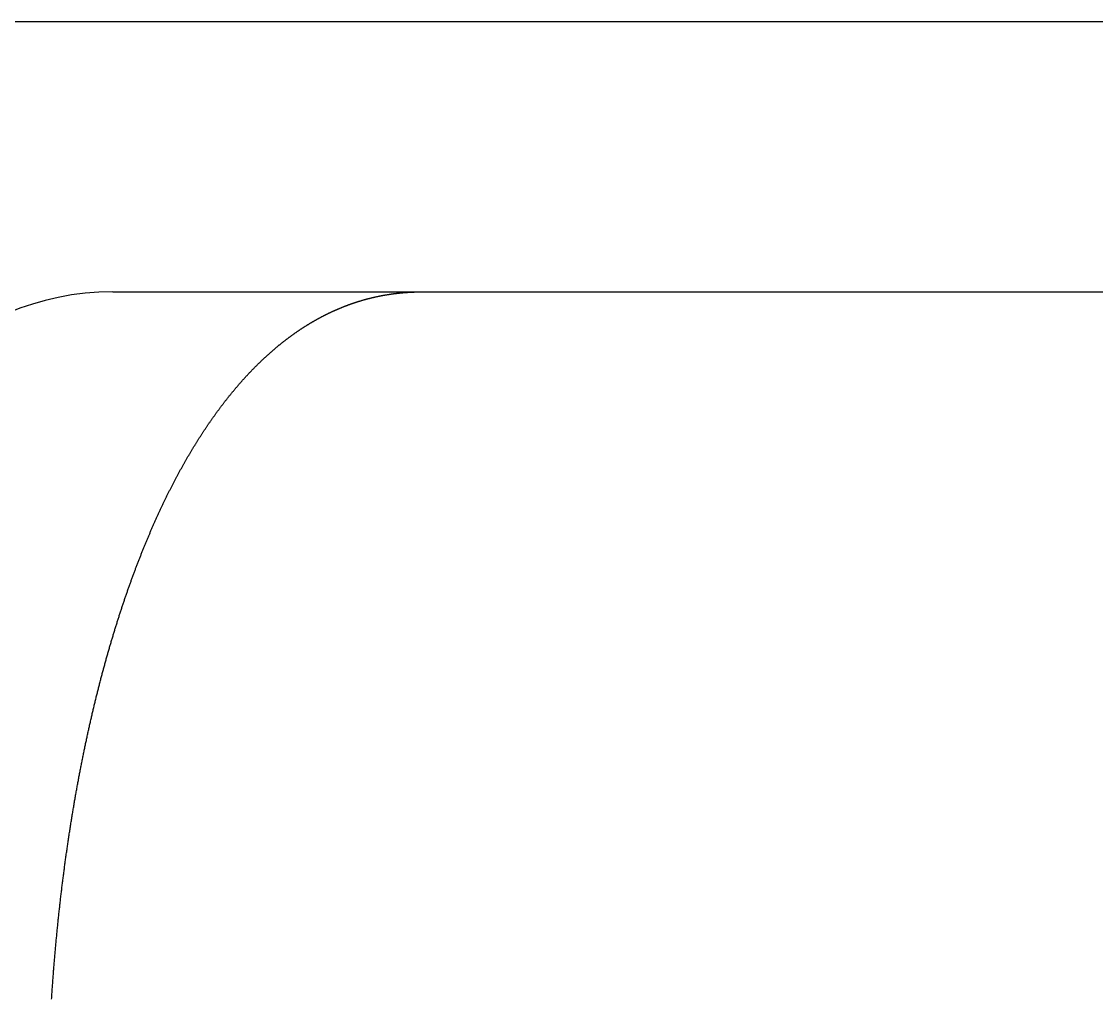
# Model space of a CAD drawing. Extents: x -14 to 315, y -179 to 16.
# Drawn here: x 263.55 to 289.4, y -89.99 to -66.5 of the extents above; entities that cross this region are included whole.
import ezdxf

# ---------------------------------------------------------------- set-up
doc = ezdxf.new("R2010")
doc.units = 0
doc.layers.add('BLACK', color=7, linetype='CONTINUOUS')

msp = doc.modelspace()

# ---------------------------------------------------------------- linework, layer by layer
at = {"layer": 'BLACK', "linetype": 'CONTINUOUS'}
for p, q in [((253.75, -66.5), (303, -66.5)), ((265.75, -73), (308.75, -73)), ((271.93934, -73.150251), (271.94907, -73.147834)), ((271.94907, -73.147834), (271.958803, -73.145438)), ((271.958803, -73.145438), (271.968541, -73.14306)), ((271.968541, -73.14306), (271.978281, -73.140702)), ((271.978281, -73.140702), (271.988028, -73.138364)), ((271.988028, -73.138364), (271.997776, -73.136046)), ((271.997776, -73.136046), (272.00753, -73.133747)), ((272.00753, -73.133747), (272.017286, -73.131468)), ((272.017286, -73.131468), (272.027048, -73.129208)), ((272.027048, -73.129208), (272.036812, -73.126968)), ((272.036812, -73.126968), (272.046582, -73.124748)), ((272.046582, -73.124748), (272.056354, -73.122547)), ((272.056354, -73.122547), (272.066133, -73.120366)), ((272.066133, -73.120366), (272.075913, -73.118204)), ((272.075913, -73.118204), (272.085699, -73.116062)), ((272.085699, -73.116062), (272.095488, -73.11394)), ((272.095488, -73.11394), (272.105283, -73.111837)), ((272.105283, -73.111837), (272.115079, -73.109754)), ((272.115079, -73.109754), (272.124882, -73.10769)), ((272.124882, -73.10769), (272.134687, -73.105646)), ((272.134687, -73.105646), (272.144499, -73.103621)), ((272.144499, -73.103621), (272.154312, -73.101616)), ((272.154312, -73.101616), (272.164132, -73.099631)), ((272.164132, -73.099631), (272.173954, -73.097665)), ((272.173954, -73.097665), (272.183782, -73.095718)), ((272.183782, -73.095718), (272.193612, -73.093792)), ((272.193612, -73.093792), (272.203449, -73.091884)), ((272.203449, -73.091884), (272.213288, -73.089997)), ((272.213288, -73.089997), (272.223133, -73.088129)), ((272.223133, -73.088129), (272.23298, -73.08628)), ((272.23298, -73.08628), (272.242834, -73.084451)), ((272.242834, -73.084451), (272.252691, -73.082642)), ((272.252691, -73.082642), (272.262553, -73.080852)), ((272.262553, -73.080852), (272.272418, -73.079081)), ((272.272418, -73.079081), (272.282289, -73.07733)), ((272.282289, -73.07733), (272.292163, -73.075599)), ((272.292163, -73.075599), (272.302043, -73.073887)), ((272.302043, -73.073887), (272.311926, -73.072195)), ((272.311926, -73.072195), (272.321815, -73.070522)), ((272.321815, -73.070522), (272.331707, -73.068869)), ((272.331707, -73.068869), (272.341605, -73.067235)), ((272.341605, -73.067235), (272.351506, -73.065621)), ((272.351506, -73.065621), (272.361412, -73.064027)), ((272.361412, -73.064027), (272.371322, -73.062452)), ((272.371322, -73.062452), (272.381238, -73.060896)), ((272.381238, -73.060896), (272.391157, -73.05936)), ((272.391157, -73.05936), (272.401082, -73.057844)), ((272.401082, -73.057844), (272.411011, -73.056347)), ((272.411011, -73.056347), (272.420945, -73.054869)), ((272.420945, -73.054869), (272.430882, -73.053411)), ((272.430882, -73.053411), (272.440826, -73.051973)), ((272.440826, -73.051973), (272.450773, -73.050554)), ((272.450773, -73.050554), (272.460726, -73.049155)), ((272.460726, -73.049155), (272.470682, -73.047775)), ((272.470682, -73.047775), (272.480644, -73.046415)), ((272.480644, -73.046415), (272.49061, -73.045075)), ((272.49061, -73.045075), (272.500582, -73.043754)), ((272.500582, -73.043754), (272.510557, -73.042452)), ((272.510557, -73.042452), (272.520538, -73.04117)), ((272.520538, -73.04117), (272.530523, -73.039908)), ((272.530523, -73.039908), (272.540514, -73.038665)), ((272.540514, -73.038665), (272.550509, -73.037442)), ((272.550509, -73.037442), (272.560509, -73.036238)), ((272.560509, -73.036238), (272.570514, -73.035054)), ((272.570514, -73.035054), (272.580524, -73.033889)), ((272.580524, -73.033889), (272.590538, -73.032744)), ((272.590538, -73.032744), (272.600558, -73.031619)), ((272.600558, -73.031619), (272.610582, -73.030513)), ((272.610582, -73.030513), (272.620612, -73.029427)), ((272.620612, -73.029427), (272.630646, -73.02836)), ((272.630646, -73.02836), (272.640686, -73.027313)), ((272.640686, -73.027313), (272.65073, -73.026285)), ((272.65073, -73.026285), (272.66078, -73.025277)), ((272.66078, -73.025277), (272.670834, -73.024289)), ((272.670834, -73.024289), (272.680894, -73.023321)), ((272.680894, -73.023321), (272.690958, -73.022371)), ((272.690958, -73.022371), (272.701028, -73.021442)), ((272.701028, -73.021442), (272.711102, -73.020532)), ((272.711102, -73.020532), (272.721183, -73.019642)), ((272.721183, -73.019642), (272.731267, -73.018771)), ((272.731267, -73.018771), (272.741358, -73.01792)), ((272.741358, -73.01792), (272.751453, -73.017089)), ((272.751453, -73.017089), (272.761554, -73.016277)), ((272.761554, -73.016277), (272.771659, -73.015485)), ((272.771659, -73.015485), (272.78177, -73.014713)), ((272.78177, -73.014713), (272.791886, -73.01396)), ((272.791886, -73.01396), (272.802008, -73.013227)), ((272.802008, -73.013227), (272.812134, -73.012514)), ((272.812134, -73.012514), (272.822267, -73.01182)), ((272.822267, -73.01182), (272.832404, -73.011146)), ((272.832404, -73.011146), (272.842547, -73.010492)), ((272.842547, -73.010492), (272.852694, -73.009857)), ((272.852694, -73.009857), (272.862848, -73.009243)), ((272.862848, -73.009243), (272.873006, -73.008647)), ((272.873006, -73.008647), (272.883171, -73.008072)), ((272.883171, -73.008072), (272.89334, -73.007516)), ((272.89334, -73.007516), (272.903515, -73.00698)), ((272.903515, -73.00698), (272.913695, -73.006464)), ((272.913695, -73.006464), (272.923881, -73.005968)), ((272.923881, -73.005968), (272.934073, -73.005491)), ((272.934073, -73.005491), (272.94427, -73.005034)), ((272.94427, -73.005034), (272.954472, -73.004597)), ((272.954472, -73.004597), (272.96468, -73.00418)), ((272.96468, -73.00418), (272.974893, -73.003782)), ((272.974893, -73.003782), (272.985112, -73.003404)), ((272.985112, -73.003404), (272.995337, -73.003047)), ((272.995337, -73.003047), (273.005567, -73.002708)), ((273.005567, -73.002708), (273.015803, -73.00239)), ((273.015803, -73.00239), (273.026044, -73.002092)), ((273.026044, -73.002092), (273.036291, -73.001813)), ((273.036291, -73.001813), (273.046544, -73.001554)), ((273.046544, -73.001554), (273.056802, -73.001316)), ((273.056802, -73.001316), (273.067067, -73.001097)), ((273.067067, -73.001097), (273.077336, -73.000897)), ((273.077336, -73.000897), (273.087612, -73.000718)), ((273.087612, -73.000718), (273.097893, -73.000559)), ((273.097893, -73.000559), (273.10818, -73.00042)), ((273.10818, -73.00042), (273.118473, -73.0003)), ((273.118473, -73.0003), (273.128772, -73.000201)), ((273.128772, -73.000201), (273.139077, -73.000121)), ((273.139077, -73.000121), (273.149387, -73.000062)), ((273.149387, -73.000062), (273.159703, -73.000022)), ((273.159703, -73.000022), (273.170025, -73.000002)), ((273.170025, -73.000002), (273.175, -73)), ((273.175, -73), (304, -73)), ((271.172371, -73.407984), (271.181834, -73.403965)), ((271.181834, -73.403965), (271.191297, -73.399968)), ((271.191297, -73.399968), (271.200766, -73.39599)), ((271.200766, -73.39599), (271.210235, -73.392034)), ((271.210235, -73.392034), (271.21971, -73.388096)), ((271.21971, -73.388096), (271.229184, -73.384181)), ((271.229184, -73.384181), (271.238665, -73.380285)), ((271.238665, -73.380285), (271.248145, -73.376411)), ((271.248145, -73.376411), (271.257632, -73.372555)), ((271.257632, -73.372555), (271.267118, -73.368722)), ((271.267118, -73.368722), (271.27661, -73.364907)), ((271.27661, -73.364907), (271.286103, -73.361115)), ((271.286103, -73.361115), (271.295601, -73.357341)), ((271.295601, -73.357341), (271.305099, -73.353589)), ((271.305099, -73.353589), (271.314604, -73.349855)), ((271.314604, -73.349855), (271.324108, -73.346144)), ((271.324108, -73.346144), (271.333618, -73.342451)), ((271.333618, -73.342451), (271.343129, -73.33878)), ((271.343129, -73.33878), (271.352645, -73.335129)), ((271.352645, -73.335129), (271.362162, -73.331498)), ((271.362162, -73.331498), (271.371685, -73.327887)), ((271.371685, -73.327887), (271.381207, -73.324297)), ((271.381207, -73.324297), (271.390736, -73.320726)), ((271.390736, -73.320726), (271.400265, -73.317176)), ((271.400265, -73.317176), (271.4098, -73.313646)), ((271.4098, -73.313646), (271.419335, -73.310136)), ((271.419335, -73.310136), (271.428877, -73.306646)), ((271.428877, -73.306646), (271.438418, -73.303177)), ((271.438418, -73.303177), (271.447966, -73.299727)), ((271.447966, -73.299727), (271.457514, -73.296298)), ((271.457514, -73.296298), (271.467068, -73.292889)), ((271.467068, -73.292889), (271.476623, -73.2895)), ((271.476623, -73.2895), (271.486183, -73.286131)), ((271.486183, -73.286131), (271.495744, -73.282782)), ((271.495744, -73.282782), (271.505311, -73.279453)), ((271.505311, -73.279453), (271.514878, -73.276145)), ((271.514878, -73.276145), (271.524452, -73.272855)), ((271.524452, -73.272855), (271.534026, -73.269587)), ((271.534026, -73.269587), (271.543606, -73.266338)), ((271.543606, -73.266338), (271.553187, -73.26311)), ((271.553187, -73.26311), (271.562773, -73.259901)), ((271.562773, -73.259901), (271.572361, -73.256712)), ((271.572361, -73.256712), (271.581954, -73.253543)), ((271.581954, -73.253543), (271.591548, -73.250395)), ((271.591548, -73.250395), (271.601148, -73.247265)), ((271.601148, -73.247265), (271.610749, -73.244157)), ((271.610749, -73.244157), (271.620356, -73.241068)), ((271.620356, -73.241068), (271.629964, -73.237999)), ((271.629964, -73.237999), (271.639578, -73.234949)), ((271.639578, -73.234949), (271.649192, -73.231921)), ((271.649192, -73.231921), (271.658813, -73.228911)), ((271.658813, -73.228911), (271.668434, -73.225922)), ((271.668434, -73.225922), (271.678062, -73.222952)), ((271.678062, -73.222952), (271.687691, -73.220002)), ((271.687691, -73.220002), (271.697325, -73.217072)), ((271.697325, -73.217072), (271.706961, -73.214162)), ((271.706961, -73.214162), (271.716603, -73.211272)), ((271.716603, -73.211272), (271.726245, -73.208402)), ((271.726245, -73.208402), (271.735894, -73.205551)), ((271.735894, -73.205551), (271.745544, -73.20272)), ((271.745544, -73.20272), (271.7552, -73.199909)), ((271.7552, -73.199909), (271.764857, -73.197118)), ((271.764857, -73.197118), (271.77452, -73.194346)), ((271.77452, -73.194346), (271.784184, -73.191595)), ((271.784184, -73.191595), (271.793855, -73.188863)), ((271.793855, -73.188863), (271.803526, -73.186151)), ((271.803526, -73.186151), (271.813204, -73.183458)), ((271.813204, -73.183458), (271.822883, -73.180786)), ((271.822883, -73.180786), (271.832568, -73.178133)), ((271.832568, -73.178133), (271.842255, -73.1755)), ((271.842255, -73.1755), (271.851948, -73.172886)), ((271.851948, -73.172886), (271.861642, -73.170292)), ((271.861642, -73.170292), (271.871342, -73.167718)), ((271.871342, -73.167718), (271.881043, -73.165164)), ((271.881043, -73.165164), (271.890751, -73.162629)), ((271.890751, -73.162629), (271.90046, -73.160114)), ((271.90046, -73.160114), (271.910175, -73.157619)), ((271.910175, -73.157619), (271.919892, -73.155143)), ((271.919892, -73.155143), (271.929615, -73.152687)), ((271.929615, -73.152687), (271.93934, -73.150251)), ((270.646789, -73.666309), (270.656108, -73.661111)), ((270.656108, -73.661111), (270.665424, -73.655937)), ((270.665424, -73.655937), (270.674748, -73.650783)), ((270.674748, -73.650783), (270.684069, -73.645652)), ((270.684069, -73.645652), (270.693397, -73.640541)), ((270.693397, -73.640541), (270.702723, -73.635453)), ((270.702723, -73.635453), (270.712056, -73.630385)), ((270.712056, -73.630385), (270.721387, -73.62534)), ((270.721387, -73.62534), (270.730725, -73.620314)), ((270.730725, -73.620314), (270.740061, -73.615313)), ((270.740061, -73.615313), (270.749403, -73.61033)), ((270.749403, -73.61033), (270.758744, -73.605371)), ((270.758744, -73.605371), (270.768091, -73.600431)), ((270.768091, -73.600431), (270.777437, -73.595515)), ((270.777437, -73.595515), (270.786789, -73.590617)), ((270.786789, -73.590617), (270.796139, -73.585743)), ((270.796139, -73.585743), (270.805497, -73.580889)), ((270.805497, -73.580889), (270.814852, -73.576057)), ((270.814852, -73.576057), (270.824214, -73.571245)), ((270.824214, -73.571245), (270.833575, -73.566456)), ((270.833575, -73.566456), (270.842942, -73.561687)), ((270.842942, -73.561687), (270.852307, -73.55694)), ((270.852307, -73.55694), (270.86168, -73.552213)), ((270.86168, -73.552213), (270.87105, -73.547508)), ((270.87105, -73.547508), (270.880428, -73.542823)), ((270.880428, -73.542823), (270.889803, -73.538161)), ((270.889803, -73.538161), (270.899186, -73.533518)), ((270.899186, -73.533518), (270.908567, -73.528898)), ((270.908567, -73.528898), (270.917954, -73.524297)), ((270.917954, -73.524297), (270.92734, -73.519719)), ((270.92734, -73.519719), (270.936733, -73.515161)), ((270.936733, -73.515161), (270.946124, -73.510625)), ((270.946124, -73.510625), (270.955522, -73.506108)), ((270.955522, -73.506108), (270.964919, -73.501614)), ((270.964919, -73.501614), (270.974322, -73.497139)), ((270.974322, -73.497139), (270.983724, -73.492686)), ((270.983724, -73.492686), (270.993132, -73.488253)), ((270.993132, -73.488253), (271.002539, -73.483843)), ((271.002539, -73.483843), (271.011953, -73.479451)), ((271.011953, -73.479451), (271.021366, -73.475082)), ((271.021366, -73.475082), (271.030785, -73.470732)), ((271.030785, -73.470732), (271.040203, -73.466405)), ((271.040203, -73.466405), (271.049627, -73.462097)), ((271.049627, -73.462097), (271.059051, -73.457811)), ((271.059051, -73.457811), (271.06848, -73.453544)), ((271.06848, -73.453544), (271.077909, -73.4493)), ((271.077909, -73.4493), (271.087345, -73.445075)), ((271.087345, -73.445075), (271.096779, -73.440872)), ((271.096779, -73.440872), (271.10622, -73.436688)), ((271.10622, -73.436688), (271.11566, -73.432526)), ((271.11566, -73.432526), (271.125107, -73.428383)), ((271.125107, -73.428383), (271.134553, -73.424263)), ((271.134553, -73.424263), (271.144005, -73.420162)), ((271.144005, -73.420162), (271.153456, -73.416082)), ((271.153456, -73.416082), (271.162914, -73.412022)), ((271.162914, -73.412022), (271.172371, -73.407984)), ((270.220673, -73.929102), (270.22989, -73.922885)), ((270.22989, -73.922885), (270.239104, -73.916693)), ((270.239104, -73.916693), (270.248325, -73.910521)), ((270.248325, -73.910521), (270.257544, -73.904375)), ((270.257544, -73.904375), (270.266769, -73.898249)), ((270.266769, -73.898249), (270.275992, -73.892148)), ((270.275992, -73.892148), (270.285222, -73.886067)), ((270.285222, -73.886067), (270.294449, -73.880011)), ((270.294449, -73.880011), (270.303682, -73.873975)), ((270.303682, -73.873975), (270.312914, -73.867964)), ((270.312914, -73.867964), (270.322152, -73.861973)), ((270.322152, -73.861973), (270.331387, -73.856007)), ((270.331387, -73.856007), (270.34063, -73.850061)), ((270.34063, -73.850061), (270.34987, -73.84414)), ((270.34987, -73.84414), (270.359116, -73.838239)), ((270.359116, -73.838239), (270.368361, -73.832362)), ((270.368361, -73.832362), (270.377612, -73.826506)), ((270.377612, -73.826506), (270.38686, -73.820674)), ((270.38686, -73.820674), (270.396115, -73.814862)), ((270.396115, -73.814862), (270.405368, -73.809075)), ((270.405368, -73.809075), (270.414628, -73.803307)), ((270.414628, -73.803307), (270.423885, -73.797565)), ((270.423885, -73.797565), (270.433149, -73.791842)), ((270.433149, -73.791842), (270.442411, -73.786143)), ((270.442411, -73.786143), (270.45168, -73.780465)), ((270.45168, -73.780465), (270.460946, -73.774811)), ((270.460946, -73.774811), (270.470219, -73.769176)), ((270.470219, -73.769176), (270.479489, -73.763566)), ((270.479489, -73.763566), (270.488767, -73.757975)), ((270.488767, -73.757975), (270.498042, -73.75241)), ((270.498042, -73.75241), (270.507324, -73.746863)), ((270.507324, -73.746863), (270.516603, -73.741341)), ((270.516603, -73.741341), (270.52589, -73.735838)), ((270.52589, -73.735838), (270.535174, -73.73036)), ((270.535174, -73.73036), (270.544465, -73.724902)), ((270.544465, -73.724902), (270.553753, -73.719467)), ((270.553753, -73.719467), (270.563049, -73.714052)), ((270.563049, -73.714052), (270.572342, -73.708662)), ((270.572342, -73.708662), (270.581642, -73.70329)), ((270.581642, -73.70329), (270.59094, -73.697943)), ((270.59094, -73.697943), (270.600244, -73.692615)), ((270.600244, -73.692615), (270.609547, -73.687312)), ((270.609547, -73.687312), (270.618856, -73.682027)), ((270.618856, -73.682027), (270.628163, -73.676767)), ((270.628163, -73.676767), (270.637477, -73.671526)), ((270.637477, -73.671526), (270.646789, -73.666309)), ((269.862903, -74.189532), (269.872036, -74.182411)), ((269.872036, -74.182411), (269.881176, -74.175309)), ((269.881176, -74.175309), (269.890313, -74.168235)), ((269.890313, -74.168235), (269.899457, -74.161181)), ((269.899457, -74.161181), (269.908598, -74.154154)), ((269.908598, -74.154154), (269.917745, -74.147147)), ((269.917745, -74.147147), (269.92689, -74.140168)), ((269.92689, -74.140168), (269.936042, -74.133209)), ((269.936042, -74.133209), (269.945191, -74.126277)), ((269.945191, -74.126277), (269.954347, -74.119365)), ((269.954347, -74.119365), (269.9635, -74.11248)), ((269.9635, -74.11248), (269.972659, -74.105615)), ((269.972659, -74.105615), (269.981816, -74.098777)), ((269.981816, -74.098777), (269.99098, -74.091959)), ((269.99098, -74.091959), (270.000141, -74.085168)), ((270.000141, -74.085168), (270.009309, -74.078397)), ((270.009309, -74.078397), (270.018474, -74.071653)), ((270.018474, -74.071653), (270.027646, -74.064928)), ((270.027646, -74.064928), (270.036815, -74.058231)), ((270.036815, -74.058231), (270.045991, -74.051553)), ((270.045991, -74.051553), (270.055164, -74.044902)), ((270.055164, -74.044902), (270.064344, -74.038271)), ((270.064344, -74.038271), (270.073521, -74.031667)), ((270.073521, -74.031667), (270.082705, -74.025082)), ((270.082705, -74.025082), (270.091886, -74.018524)), ((270.091886, -74.018524), (270.101074, -74.011985)), ((270.101074, -74.011985), (270.110259, -74.005473)), ((270.110259, -74.005473), (270.119452, -73.998981)), ((270.119452, -73.998981), (270.128641, -73.992515)), ((270.128641, -73.992515), (270.137837, -73.986069)), ((270.137837, -73.986069), (270.147031, -73.979649)), ((270.147031, -73.979649), (270.156231, -73.973249)), ((270.156231, -73.973249), (270.165429, -73.966875)), ((270.165429, -73.966875), (270.174633, -73.960521)), ((270.174633, -73.960521), (270.183835, -73.954193)), ((270.183835, -73.954193), (270.193044, -73.947884)), ((270.193044, -73.947884), (270.20225, -73.941602)), ((270.20225, -73.941602), (270.211463, -73.935339)), ((270.211463, -73.935339), (270.220673, -73.929102)), ((269.553479, -74.44613), (269.562544, -74.43818)), ((269.562544, -74.43818), (269.571617, -74.430251)), ((269.571617, -74.430251), (269.580686, -74.422351)), ((269.580686, -74.422351), (269.589763, -74.414471)), ((269.589763, -74.414471), (269.598836, -74.406621)), ((269.598836, -74.406621), (269.607917, -74.398791)), ((269.607917, -74.398791), (269.616994, -74.39099)), ((269.616994, -74.39099), (269.626079, -74.383209)), ((269.626079, -74.383209), (269.63516, -74.375458)), ((269.63516, -74.375458), (269.644249, -74.367726)), ((269.644249, -74.367726), (269.653334, -74.360024)), ((269.653334, -74.360024), (269.662426, -74.352342)), ((269.662426, -74.352342), (269.671515, -74.344689)), ((269.671515, -74.344689), (269.680612, -74.337055)), ((269.680612, -74.337055), (269.689705, -74.329451)), ((269.689705, -74.329451), (269.698805, -74.321867)), ((269.698805, -74.321867), (269.707902, -74.314311)), ((269.707902, -74.314311), (269.717007, -74.306776)), ((269.717007, -74.306776), (269.726108, -74.299269)), ((269.726108, -74.299269), (269.735216, -74.291782)), ((269.735216, -74.291782), (269.744321, -74.284324)), ((269.744321, -74.284324), (269.753434, -74.276886)), ((269.753434, -74.276886), (269.762542, -74.269476)), ((269.762542, -74.269476), (269.771659, -74.262086)), ((269.771659, -74.262086), (269.780772, -74.254725)), ((269.780772, -74.254725), (269.789892, -74.247383)), ((269.789892, -74.247383), (269.799009, -74.24007)), ((269.799009, -74.24007), (269.808133, -74.232776)), ((269.808133, -74.232776), (269.817254, -74.225511)), ((269.817254, -74.225511), (269.826382, -74.218266)), ((269.826382, -74.218266), (269.835506, -74.211049)), ((269.835506, -74.211049), (269.844639, -74.203851)), ((269.844639, -74.203851), (269.853767, -74.196682)), ((269.853767, -74.196682), (269.862903, -74.189532)), ((269.273362, -74.705156), (269.28237, -74.696414)), ((269.28237, -74.696414), (269.291375, -74.687703)), ((269.291375, -74.687703), (269.300387, -74.679013)), ((269.300387, -74.679013), (269.309396, -74.670354)), ((269.309396, -74.670354), (269.318413, -74.661716)), ((269.318413, -74.661716), (269.327425, -74.653109)), ((269.327425, -74.653109), (269.336446, -74.644521)), ((269.336446, -74.644521), (269.345463, -74.635966)), ((269.345463, -74.635966), (269.354488, -74.62743)), ((269.354488, -74.62743), (269.363509, -74.618925)), ((269.363509, -74.618925), (269.372538, -74.610441)), ((269.372538, -74.610441), (269.381563, -74.601987)), ((269.381563, -74.601987), (269.390596, -74.593554)), ((269.390596, -74.593554), (269.399625, -74.585152)), ((269.399625, -74.585152), (269.408662, -74.576769)), ((269.408662, -74.576769), (269.417695, -74.568418)), ((269.417695, -74.568418), (269.426736, -74.560086)), ((269.426736, -74.560086), (269.435773, -74.551785)), ((269.435773, -74.551785), (269.444818, -74.543504)), ((269.444818, -74.543504), (269.453859, -74.535254)), ((269.453859, -74.535254), (269.462908, -74.527024)), ((269.462908, -74.527024), (269.471953, -74.518824)), ((269.471953, -74.518824), (269.481006, -74.510644)), ((269.481006, -74.510644), (269.490055, -74.502495)), ((269.490055, -74.502495), (269.499112, -74.494365)), ((269.499112, -74.494365), (269.508166, -74.486266)), ((269.508166, -74.486266), (269.517227, -74.478187)), ((269.517227, -74.478187), (269.526284, -74.470138)), ((269.526284, -74.470138), (269.535349, -74.462108)), ((269.535349, -74.462108), (269.54441, -74.454109)), ((269.54441, -74.454109), (269.553479, -74.44613)), ((269.022063, -74.960497), (269.031012, -74.951016)), ((269.031012, -74.951016), (269.039957, -74.941569)), ((269.039957, -74.941569), (269.04891, -74.932142)), ((269.04891, -74.932142), (269.05786, -74.922747)), ((269.05786, -74.922747), (269.066817, -74.913374)), ((269.066817, -74.913374), (269.075771, -74.904033)), ((269.075771, -74.904033), (269.084733, -74.894713)), ((269.084733, -74.894713), (269.093692, -74.885426)), ((269.093692, -74.885426), (269.102658, -74.876159)), ((269.102658, -74.876159), (269.111621, -74.866924)), ((269.111621, -74.866924), (269.120591, -74.85771)), ((269.120591, -74.85771), (269.129558, -74.848529)), ((269.129558, -74.848529), (269.138533, -74.839368)), ((269.138533, -74.839368), (269.147504, -74.83024)), ((269.147504, -74.83024), (269.156483, -74.821132)), ((269.156483, -74.821132), (269.165459, -74.812056)), ((269.165459, -74.812056), (269.174442, -74.803001)), ((269.174442, -74.803001), (269.183421, -74.793978)), ((269.183421, -74.793978), (269.192409, -74.784975)), ((269.192409, -74.784975), (269.201393, -74.776004)), ((269.201393, -74.776004), (269.210385, -74.767054)), ((269.210385, -74.767054), (269.219373, -74.758136)), ((269.219373, -74.758136), (269.228369, -74.749238)), ((269.228369, -74.749238), (269.237361, -74.740371)), ((269.237361, -74.740371), (269.246361, -74.731526)), ((269.246361, -74.731526), (269.255357, -74.722712)), ((269.255357, -74.722712), (269.264361, -74.713918)), ((269.264361, -74.713918), (269.273362, -74.705156)), ((268.781375, -75.226658), (268.790256, -75.216447)), ((268.790256, -75.216447), (268.799146, -75.206256)), ((268.799146, -75.206256), (268.808032, -75.1961)), ((268.808032, -75.1961), (268.816927, -75.185964)), ((268.816927, -75.185964), (268.825818, -75.175863)), ((268.825818, -75.175863), (268.834717, -75.165783)), ((268.834717, -75.165783), (268.843612, -75.155738)), ((268.843612, -75.155738), (268.852516, -75.145713)), ((268.852516, -75.145713), (268.861416, -75.135722)), ((268.861416, -75.135722), (268.870325, -75.125752)), ((268.870325, -75.125752), (268.87923, -75.115816)), ((268.87923, -75.115816), (268.888143, -75.105901)), ((268.888143, -75.105901), (268.897052, -75.096021)), ((268.897052, -75.096021), (268.90597, -75.08616)), ((268.90597, -75.08616), (268.914884, -75.076334)), ((268.914884, -75.076334), (268.923806, -75.066528)), ((268.923806, -75.066528), (268.932724, -75.056757)), ((268.932724, -75.056757), (268.941651, -75.047006)), ((268.941651, -75.047006), (268.950574, -75.037288)), ((268.950574, -75.037288), (268.959506, -75.027591)), ((268.959506, -75.027591), (268.968433, -75.017928)), ((268.968433, -75.017928), (268.977369, -75.008286)), ((268.977369, -75.008286), (268.986301, -74.998677)), ((268.986301, -74.998677), (268.995241, -74.989088)), ((268.995241, -74.989088), (269.004177, -74.979533)), ((269.004177, -74.979533), (269.013122, -74.969998)), ((269.013122, -74.969998), (269.022063, -74.960497)), ((268.568883, -75.480243), (268.577705, -75.469355)), ((268.577705, -75.469355), (268.586536, -75.458488)), ((268.586536, -75.458488), (268.595362, -75.447657)), ((268.595362, -75.447657), (268.604198, -75.436846)), ((268.604198, -75.436846), (268.61303, -75.426072)), ((268.61303, -75.426072), (268.621871, -75.415319)), ((268.621871, -75.415319), (268.630708, -75.404602)), ((268.630708, -75.404602), (268.639554, -75.393906)), ((268.639554, -75.393906), (268.648396, -75.383245)), ((268.648396, -75.383245), (268.657247, -75.372606)), ((268.657247, -75.372606), (268.666094, -75.362002)), ((268.666094, -75.362002), (268.67495, -75.351419)), ((268.67495, -75.351419), (268.683802, -75.340872)), ((268.683802, -75.340872), (268.692663, -75.330345)), ((268.692663, -75.330345), (268.70152, -75.319854)), ((268.70152, -75.319854), (268.710386, -75.309384)), ((268.710386, -75.309384), (268.719248, -75.298949)), ((268.719248, -75.298949), (268.728119, -75.288534)), ((268.728119, -75.288534), (268.736986, -75.278156)), ((268.736986, -75.278156), (268.745861, -75.267797)), ((268.745861, -75.267797), (268.754733, -75.257474)), ((268.754733, -75.257474), (268.763613, -75.247172)), ((268.763613, -75.247172), (268.77249, -75.236905)), ((268.77249, -75.236905), (268.781375, -75.226658)), ((268.366644, -75.738739), (268.375409, -75.727175)), ((268.375409, -75.727175), (268.384172, -75.715649)), ((268.384172, -75.715649), (268.392943, -75.704144)), ((268.392943, -75.704144), (268.401711, -75.692677)), ((268.401711, -75.692677), (268.410488, -75.68123)), ((268.410488, -75.68123), (268.419262, -75.669822)), ((268.419262, -75.669822), (268.428044, -75.658434)), ((268.428044, -75.658434), (268.436823, -75.647084)), ((268.436823, -75.647084), (268.445611, -75.635754)), ((268.445611, -75.635754), (268.454396, -75.624462)), ((268.454396, -75.624462), (268.46319, -75.613191)), ((268.46319, -75.613191), (268.471979, -75.601957)), ((268.471979, -75.601957), (268.480778, -75.590744)), ((268.480778, -75.590744), (268.489574, -75.579568)), ((268.489574, -75.579568), (268.498378, -75.568413)), ((268.498378, -75.568413), (268.507179, -75.557295)), ((268.507179, -75.557295), (268.515989, -75.546198)), ((268.515989, -75.546198), (268.524795, -75.535137)), ((268.524795, -75.535137), (268.53361, -75.524098)), ((268.53361, -75.524098), (268.542421, -75.513095)), ((268.542421, -75.513095), (268.551241, -75.502113)), ((268.551241, -75.502113), (268.560058, -75.491168)), ((268.560058, -75.491168), (268.568883, -75.480243)), ((268.174604, -76.000557), (268.183304, -75.988338)), ((268.183304, -75.988338), (268.192002, -75.976157)), ((268.192002, -75.976157), (268.200709, -75.963998)), ((268.200709, -75.963998), (268.209412, -75.951877)), ((268.209412, -75.951877), (268.218125, -75.939778)), ((268.218125, -75.939778), (268.226835, -75.927718)), ((268.226835, -75.927718), (268.235554, -75.915679)), ((268.235554, -75.915679), (268.24427, -75.903679)), ((268.24427, -75.903679), (268.252995, -75.8917)), ((268.252995, -75.8917), (268.261716, -75.879759)), ((268.261716, -75.879759), (268.270447, -75.86784)), ((268.270447, -75.86784), (268.279175, -75.855959)), ((268.279175, -75.855959), (268.287912, -75.844099)), ((268.287912, -75.844099), (268.296645, -75.832277)), ((268.296645, -75.832277), (268.305388, -75.820477)), ((268.305388, -75.820477), (268.314128, -75.808715)), ((268.314128, -75.808715), (268.322876, -75.796974)), ((268.322876, -75.796974), (268.331621, -75.785271)), ((268.331621, -75.785271), (268.340376, -75.77359)), ((268.340376, -75.77359), (268.349127, -75.761946)), ((268.349127, -75.761946), (268.357887, -75.750323)), ((268.357887, -75.750323), (268.366644, -75.738739)), ((268.001324, -76.251246), (268.00996, -76.238416)), ((268.00996, -76.238416), (268.018593, -76.225626)), ((268.018593, -76.225626), (268.027236, -76.212857)), ((268.027236, -76.212857), (268.035876, -76.200129)), ((268.035876, -76.200129), (268.044525, -76.187422)), ((268.044525, -76.187422), (268.053171, -76.174755)), ((268.053171, -76.174755), (268.061827, -76.16211)), ((268.061827, -76.16211), (268.07048, -76.149504)), ((268.07048, -76.149504), (268.079143, -76.13692)), ((268.079143, -76.13692), (268.087802, -76.124375)), ((268.087802, -76.124375), (268.096471, -76.111852)), ((268.096471, -76.111852), (268.105137, -76.099368)), ((268.105137, -76.099368), (268.113812, -76.086906)), ((268.113812, -76.086906), (268.122485, -76.074483)), ((268.122485, -76.074483), (268.131166, -76.062082)), ((268.131166, -76.062082), (268.139845, -76.04972)), ((268.139845, -76.04972), (268.148533, -76.037379)), ((268.148533, -76.037379), (268.157218, -76.025078)), ((268.157218, -76.025078), (268.165913, -76.012798)), ((268.165913, -76.012798), (268.174604, -76.000557)), ((267.8294, -76.514282), (267.837965, -76.500828)), ((267.837965, -76.500828), (267.846528, -76.487416)), ((267.846528, -76.487416), (267.855101, -76.474025)), ((267.855101, -76.474025), (267.863671, -76.460675)), ((267.863671, -76.460675), (267.872251, -76.447346)), ((267.872251, -76.447346), (267.880828, -76.434059)), ((267.880828, -76.434059), (267.889415, -76.420794)), ((267.889415, -76.420794), (267.897999, -76.407569)), ((267.897999, -76.407569), (267.906594, -76.394366)), ((267.906594, -76.394366), (267.915185, -76.381204)), ((267.915185, -76.381204), (267.923787, -76.368064)), ((267.923787, -76.368064), (267.932385, -76.354964)), ((267.932385, -76.354964), (267.940994, -76.341886)), ((267.940994, -76.341886), (267.949599, -76.328848)), ((267.949599, -76.328848), (267.958215, -76.315832)), ((267.958215, -76.315832), (267.966827, -76.302857)), ((267.966827, -76.302857), (267.97545, -76.289903)), ((267.97545, -76.289903), (267.984069, -76.27699)), ((267.984069, -76.27699), (267.992698, -76.264098)), ((267.992698, -76.264098), (268.001324, -76.251246)), ((267.667441, -76.775838), (267.675927, -76.76179)), ((267.675927, -76.76179), (267.684423, -76.747763)), ((267.684423, -76.747763), (267.692917, -76.733779)), ((267.692917, -76.733779), (267.701422, -76.719816)), ((267.701422, -76.719816), (267.709924, -76.705896)), ((267.709924, -76.705896), (267.718436, -76.691997)), ((267.718436, -76.691997), (267.726946, -76.678141)), ((267.726946, -76.678141), (267.735466, -76.664306)), ((267.735466, -76.664306), (267.743983, -76.650513)), ((267.743983, -76.650513), (267.752511, -76.636742)), ((267.752511, -76.636742), (267.761036, -76.623013)), ((267.761036, -76.623013), (267.769572, -76.609306)), ((267.769572, -76.609306), (267.778104, -76.595641)), ((267.778104, -76.595641), (267.786647, -76.581997)), ((267.786647, -76.581997), (267.795188, -76.568395)), ((267.795188, -76.568395), (267.803738, -76.554814)), ((267.803738, -76.554814), (267.812286, -76.541275)), ((267.812286, -76.541275), (267.820844, -76.527758)), ((267.820844, -76.527758), (267.8294, -76.514282)), ((267.515337, -77.034328), (267.523748, -77.019696)), ((267.523748, -77.019696), (267.53217, -77.005087)), ((267.53217, -77.005087), (267.54059, -76.990521)), ((267.54059, -76.990521), (267.54902, -76.975977)), ((267.54902, -76.975977), (267.557449, -76.961476)), ((267.557449, -76.961476), (267.565887, -76.946997)), ((267.565887, -76.946997), (267.574324, -76.932561)), ((267.574324, -76.932561), (267.582772, -76.918147)), ((267.582772, -76.918147), (267.591217, -76.903776)), ((267.591217, -76.903776), (267.599672, -76.889426)), ((267.599672, -76.889426), (267.608126, -76.87512)), ((267.608126, -76.87512), (267.61659, -76.860836)), ((267.61659, -76.860836), (267.625052, -76.846594)), ((267.625052, -76.846594), (267.633524, -76.832374)), ((267.633524, -76.832374), (267.641994, -76.818197)), ((267.641994, -76.818197), (267.650474, -76.804042)), ((267.650474, -76.804042), (267.658952, -76.789929)), ((267.658952, -76.789929), (267.667441, -76.775838)), ((267.372969, -77.28818), (267.38131, -77.272978)), ((267.38131, -77.272978), (267.38965, -77.257821)), ((267.38965, -77.257821), (267.398, -77.242685)), ((267.398, -77.242685), (267.406349, -77.227594)), ((267.406349, -77.227594), (267.414708, -77.212525)), ((267.414708, -77.212525), (267.423066, -77.1975)), ((267.423066, -77.1975), (267.431435, -77.182496)), ((267.431435, -77.182496), (267.439802, -77.167537)), ((267.439802, -77.167537), (267.44818, -77.1526)), ((267.44818, -77.1526), (267.456556, -77.137706)), ((267.456556, -77.137706), (267.464943, -77.122835)), ((267.464943, -77.122835), (267.473328, -77.108007)), ((267.473328, -77.108007), (267.481723, -77.093201)), ((267.481723, -77.093201), (267.490117, -77.078439)), ((267.490117, -77.078439), (267.498521, -77.063699)), ((267.498521, -77.063699), (267.506924, -77.049002)), ((267.506924, -77.049002), (267.515337, -77.034328)), ((267.231956, -77.551607), (267.240209, -77.535849)), ((267.240209, -77.535849), (267.248473, -77.520113)), ((267.248473, -77.520113), (267.256735, -77.504422)), ((267.256735, -77.504422), (267.265009, -77.488753)), ((267.265009, -77.488753), (267.273282, -77.473129)), ((267.273282, -77.473129), (267.281566, -77.457528)), ((267.281566, -77.457528), (267.289848, -77.441971)), ((267.289848, -77.441971), (267.298142, -77.426436)), ((267.298142, -77.426436), (267.306434, -77.410946)), ((267.306434, -77.410946), (267.314738, -77.395478)), ((267.314738, -77.395478), (267.323039, -77.380055)), ((267.323039, -77.380055), (267.331352, -77.364653)), ((267.331352, -77.364653), (267.339664, -77.349297)), ((267.339664, -77.349297), (267.347986, -77.333962)), ((267.347986, -77.333962), (267.356307, -77.318672)), ((267.356307, -77.318672), (267.364639, -77.303404)), ((267.364639, -77.303404), (267.372969, -77.28818)), ((267.100557, -77.808418), (267.108727, -77.792119)), ((267.108727, -77.792119), (267.116908, -77.775842)), ((267.116908, -77.775842), (267.125089, -77.759611)), ((267.125089, -77.759611), (267.133281, -77.743402)), ((267.133281, -77.743402), (267.141473, -77.727239)), ((267.141473, -77.727239), (267.149675, -77.711098)), ((267.149675, -77.711098), (267.157877, -77.695003)), ((267.157877, -77.695003), (267.16609, -77.67893)), ((267.16609, -77.67893), (267.174302, -77.662902)), ((267.174302, -77.662902), (267.182526, -77.646896)), ((267.182526, -77.646896), (267.190748, -77.630936)), ((267.190748, -77.630936), (267.198982, -77.614998)), ((267.198982, -77.614998), (267.207215, -77.599106)), ((267.207215, -77.599106), (267.215459, -77.583235)), ((267.215459, -77.583235), (267.223702, -77.56741)), ((267.223702, -77.56741), (267.231956, -77.551607)), ((266.970531, -78.073943), (266.978612, -78.057097)), ((266.978612, -78.057097), (266.986706, -78.040272)), ((266.986706, -78.040272), (266.994799, -78.023495)), ((266.994799, -78.023495), (267.002903, -78.006739)), ((267.002903, -78.006739), (267.011008, -77.990031)), ((267.011008, -77.990031), (267.019124, -77.973344)), ((267.019124, -77.973344), (267.027239, -77.956704)), ((267.027239, -77.956704), (267.035366, -77.940085)), ((267.035366, -77.940085), (267.043493, -77.923513)), ((267.043493, -77.923513), (267.051631, -77.906964)), ((267.051631, -77.906964), (267.059769, -77.89046)), ((267.059769, -77.89046), (267.067918, -77.873979)), ((267.067918, -77.873979), (267.076067, -77.857544)), ((267.076067, -77.857544), (267.084227, -77.84113)), ((267.084227, -77.84113), (267.092386, -77.824763)), ((267.092386, -77.824763), (267.100557, -77.808418)), ((266.849958, -78.330876), (266.857957, -78.313499)), ((266.857957, -78.313499), (266.865956, -78.296169)), ((266.865956, -78.296169), (266.873968, -78.278861)), ((266.873968, -78.278861), (266.881979, -78.261601)), ((266.881979, -78.261601), (266.890002, -78.244363)), ((266.890002, -78.244363), (266.898026, -78.227172)), ((266.898026, -78.227172), (266.906061, -78.210002)), ((266.906061, -78.210002), (266.914096, -78.19288)), ((266.914096, -78.19288), (266.922143, -78.17578)), ((266.922143, -78.17578), (266.930191, -78.158728)), ((266.930191, -78.158728), (266.938249, -78.141697)), ((266.938249, -78.141697), (266.946308, -78.124713)), ((266.946308, -78.124713), (266.954378, -78.107751)), ((266.954378, -78.107751), (266.962449, -78.090836)), ((266.962449, -78.090836), (266.970531, -78.073943)), ((266.738658, -78.577722), (266.74657, -78.559857)), ((266.74657, -78.559857), (266.754483, -78.54204)), ((266.754483, -78.54204), (266.762407, -78.524245)), ((266.762407, -78.524245), (266.770333, -78.506497)), ((266.770333, -78.506497), (266.77827, -78.488772)), ((266.77827, -78.488772), (266.786208, -78.471094)), ((266.786208, -78.471094), (266.794158, -78.453439)), ((266.794158, -78.453439), (266.802108, -78.435831)), ((266.802108, -78.435831), (266.81007, -78.418245)), ((266.81007, -78.418245), (266.818033, -78.400707)), ((266.818033, -78.400707), (266.826008, -78.383191)), ((266.826008, -78.383191), (266.833983, -78.365722)), ((266.833983, -78.365722), (266.84197, -78.348275)), ((266.84197, -78.348275), (266.849958, -78.330876)), ((266.620812, -78.849805), (266.628619, -78.831426)), ((266.628619, -78.831426), (266.636439, -78.813069)), ((266.636439, -78.813069), (266.644259, -78.794761)), ((266.644259, -78.794761), (266.652092, -78.776475)), ((266.652092, -78.776475), (266.659926, -78.758237)), ((266.659926, -78.758237), (266.667773, -78.740021)), ((266.667773, -78.740021), (266.67562, -78.721853)), ((266.67562, -78.721853), (266.68348, -78.703707)), ((266.68348, -78.703707), (266.69134, -78.68561)), ((266.69134, -78.68561), (266.699213, -78.667534)), ((266.699213, -78.667534), (266.707087, -78.649507)), ((266.707087, -78.649507), (266.714973, -78.631502)), ((266.714973, -78.631502), (266.72286, -78.613545)), ((266.72286, -78.613545), (266.730759, -78.595609)), ((266.730759, -78.595609), (266.738658, -78.577722)), ((266.5122, -79.110906), (266.519909, -79.092033)), ((266.519909, -79.092033), (266.527632, -79.073181)), ((266.527632, -79.073181), (266.535355, -79.054379)), ((266.535355, -79.054379), (266.543092, -79.035598)), ((266.543092, -79.035598), (266.550829, -79.016867)), ((266.550829, -79.016867), (266.55858, -78.998157)), ((266.55858, -78.998157), (266.566332, -78.979496)), ((266.566332, -78.979496), (266.574096, -78.960857)), ((266.574096, -78.960857), (266.581862, -78.942267)), ((266.581862, -78.942267), (266.589641, -78.923699)), ((266.589641, -78.923699), (266.59742, -78.905179)), ((266.59742, -78.905179), (266.605213, -78.886681)), ((266.605213, -78.886681), (266.613006, -78.868232)), ((266.613006, -78.868232), (266.620812, -78.849805)), ((266.412602, -79.35958), (266.420221, -79.340232)), ((266.420221, -79.340232), (266.427843, -79.320933)), ((266.427843, -79.320933), (266.435477, -79.301656)), ((266.435477, -79.301656), (266.443114, -79.282428)), ((266.443114, -79.282428), (266.450763, -79.263222)), ((266.450763, -79.263222), (266.458414, -79.244065)), ((266.458414, -79.244065), (266.466078, -79.22493)), ((266.466078, -79.22493), (266.473744, -79.205844)), ((266.473744, -79.205844), (266.481423, -79.18678)), ((266.481423, -79.18678), (266.489104, -79.167765)), ((266.489104, -79.167765), (266.496797, -79.148772)), ((266.496797, -79.148772), (266.504492, -79.129828)), ((266.504492, -79.129828), (266.5122, -79.110906)), ((266.314282, -79.614253), (266.321796, -79.594455)), ((266.321796, -79.594455), (266.329323, -79.574679)), ((266.329323, -79.574679), (266.336853, -79.554953)), ((266.336853, -79.554953), (266.344396, -79.535248)), ((266.344396, -79.535248), (266.351941, -79.515593)), ((266.351941, -79.515593), (266.359499, -79.49596)), ((266.359499, -79.49596), (266.36706, -79.476376)), ((266.36706, -79.476376), (266.374634, -79.456814)), ((266.374634, -79.456814), (266.38221, -79.437302)), ((266.38221, -79.437302), (266.389799, -79.417811)), ((266.389799, -79.417811), (266.397391, -79.39837)), ((266.397391, -79.39837), (266.404995, -79.37895)), ((266.404995, -79.37895), (266.412602, -79.35958)), ((266.217291, -79.874969), (266.224705, -79.854693)), ((266.224705, -79.854693), (266.232123, -79.834467)), ((266.232123, -79.834467), (266.239554, -79.814263)), ((266.239554, -79.814263), (266.246988, -79.794108)), ((266.246988, -79.794108), (266.254435, -79.773975)), ((266.254435, -79.773975), (266.261885, -79.753892)), ((266.261885, -79.753892), (266.269348, -79.73383)), ((266.269348, -79.73383), (266.276815, -79.713818)), ((266.276815, -79.713818), (266.284294, -79.693828)), ((266.284294, -79.693828), (266.291777, -79.673888)), ((266.291777, -79.673888), (266.299272, -79.653969)), ((266.299272, -79.653969), (266.30677, -79.6341)), ((266.30677, -79.6341), (266.314282, -79.614253)), ((266.121702, -80.141714), (266.129002, -80.120987)), ((266.129002, -80.120987), (266.136315, -80.100282)), ((266.136315, -80.100282), (266.143632, -80.079626)), ((266.143632, -80.079626), (266.150962, -80.058992)), ((266.150962, -80.058992), (266.158296, -80.038409)), ((266.158296, -80.038409), (266.165644, -80.017846)), ((266.165644, -80.017846), (266.172994, -79.997334)), ((266.172994, -79.997334), (266.180359, -79.976844)), ((266.180359, -79.976844), (266.187726, -79.956403)), ((266.187726, -79.956403), (266.195108, -79.935984)), ((266.195108, -79.935984), (266.202492, -79.915615)), ((266.202492, -79.915615), (266.20989, -79.895267)), ((266.20989, -79.895267), (266.217291, -79.874969)), ((266.034759, -80.393314), (266.041953, -80.372158)), ((266.041953, -80.372158), (266.049161, -80.351023)), ((266.049161, -80.351023), (266.056373, -80.329938)), ((266.056373, -80.329938), (266.063598, -80.308875)), ((266.063598, -80.308875), (266.070828, -80.287862)), ((266.070828, -80.287862), (266.078072, -80.26687)), ((266.078072, -80.26687), (266.085319, -80.245928)), ((266.085319, -80.245928), (266.09258, -80.225008)), ((266.09258, -80.225008), (266.099845, -80.204138)), ((266.099845, -80.204138), (266.107124, -80.183289)), ((266.107124, -80.183289), (266.114406, -80.162491)), ((266.114406, -80.162491), (266.121702, -80.141714)), ((265.949112, -80.650067), (265.956196, -80.628481)), ((265.956196, -80.628481), (265.963294, -80.606917)), ((265.963294, -80.606917), (265.970397, -80.585403)), ((265.970397, -80.585403), (265.977514, -80.56391)), ((265.977514, -80.56391), (265.984635, -80.542468)), ((265.984635, -80.542468), (265.99177, -80.521047)), ((265.99177, -80.521047), (265.99891, -80.499676)), ((265.99891, -80.499676), (266.006063, -80.478326)), ((266.006063, -80.478326), (266.013221, -80.457027)), ((266.013221, -80.457027), (266.020393, -80.435749)), ((266.020393, -80.435749), (266.027569, -80.414521)), ((266.027569, -80.414521), (266.034759, -80.393314)), ((265.864814, -80.911965), (265.871783, -80.889951)), ((265.871783, -80.889951), (265.878767, -80.867958)), ((265.878767, -80.867958), (265.885756, -80.846016)), ((265.885756, -80.846016), (265.89276, -80.824094)), ((265.89276, -80.824094), (265.899768, -80.802223)), ((265.899768, -80.802223), (265.906791, -80.780373)), ((265.906791, -80.780373), (265.913818, -80.758573)), ((265.913818, -80.758573), (265.92086, -80.736795)), ((265.92086, -80.736795), (265.927907, -80.715066)), ((265.927907, -80.715066), (265.934967, -80.693359)), ((265.934967, -80.693359), (265.942033, -80.671702)), ((265.942033, -80.671702), (265.949112, -80.650067)), ((265.781916, -81.178997), (265.788767, -81.156556)), ((265.788767, -81.156556), (265.795633, -81.134136)), ((265.795633, -81.134136), (265.802504, -81.111766)), ((265.802504, -81.111766), (265.80939, -81.089417)), ((265.80939, -81.089417), (265.816281, -81.067118)), ((265.816281, -81.067118), (265.823186, -81.04484)), ((265.823186, -81.04484), (265.830097, -81.022613)), ((265.830097, -81.022613), (265.837023, -81.000406)), ((265.837023, -81.000406), (265.843953, -80.97825)), ((265.843953, -80.97825), (265.850899, -80.956114)), ((265.850899, -80.956114), (265.857849, -80.934029)), ((265.857849, -80.934029), (265.864814, -80.911965)), ((265.707202, -81.428278), (265.713945, -81.405432)), ((265.713945, -81.405432), (265.720694, -81.382637)), ((265.720694, -81.382637), (265.727457, -81.359862)), ((265.727457, -81.359862), (265.734226, -81.337137)), ((265.734226, -81.337137), (265.74101, -81.314433)), ((265.74101, -81.314433), (265.7478, -81.291779)), ((265.7478, -81.291779), (265.754605, -81.269145)), ((265.754605, -81.269145), (265.761415, -81.246562)), ((265.761415, -81.246562), (265.76824, -81.224)), ((265.76824, -81.224), (265.775071, -81.201488)), ((265.775071, -81.201488), (265.781916, -81.178997)), ((265.633758, -81.681825), (265.640379, -81.658606)), ((265.640379, -81.658606), (265.647016, -81.635407)), ((265.647016, -81.635407), (265.653659, -81.612258)), ((265.653659, -81.612258), (265.660317, -81.58913)), ((265.660317, -81.58913), (265.666981, -81.566051)), ((265.666981, -81.566051), (265.67366, -81.542993)), ((265.67366, -81.542993), (265.680346, -81.519986)), ((265.680346, -81.519986), (265.687046, -81.496998)), ((265.687046, -81.496998), (265.693753, -81.474061)), ((265.693753, -81.474061), (265.700475, -81.451145)), ((265.700475, -81.451145), (265.707202, -81.428278)), ((265.561615, -81.939645), (265.56812, -81.916025)), ((265.56812, -81.916025), (265.574633, -81.892454)), ((265.574633, -81.892454), (265.58116, -81.868904)), ((265.58116, -81.868904), (265.587694, -81.845404)), ((265.587694, -81.845404), (265.594244, -81.821924)), ((265.594244, -81.821924), (265.6008, -81.798494)), ((265.6008, -81.798494), (265.607371, -81.775084)), ((265.607371, -81.775084), (265.613949, -81.751724)), ((265.613949, -81.751724), (265.620543, -81.728384)), ((265.620543, -81.728384), (265.627143, -81.705095)), ((265.627143, -81.705095), (265.633758, -81.681825)), ((265.490827, -82.20168), (265.497204, -82.177691)), ((265.497204, -82.177691), (265.503596, -82.153722)), ((265.503596, -82.153722), (265.509995, -82.129803)), ((265.509995, -82.129803), (265.51641, -82.105904)), ((265.51641, -82.105904), (265.522832, -82.082055)), ((265.522832, -82.082055), (265.52927, -82.058225)), ((265.52927, -82.058225), (265.535715, -82.034445)), ((265.535715, -82.034445), (265.542175, -82.010685)), ((265.542175, -82.010685), (265.548643, -81.986975)), ((265.548643, -81.986975), (265.555126, -81.963285)), ((265.555126, -81.963285), (265.561615, -81.939645)), ((265.421427, -82.467928), (265.427679, -82.443544)), ((265.427679, -82.443544), (265.43394, -82.41921)), ((265.43394, -82.41921), (265.440215, -82.394895)), ((265.440215, -82.394895), (265.446499, -82.370629)), ((265.446499, -82.370629), (265.452798, -82.346384)), ((265.452798, -82.346384), (265.459105, -82.322187)), ((265.459105, -82.322187), (265.465428, -82.298011)), ((265.465428, -82.298011), (265.471758, -82.273883)), ((265.471758, -82.273883), (265.478104, -82.249776)), ((265.478104, -82.249776), (265.484458, -82.225718)), ((265.484458, -82.225718), (265.490827, -82.20168)), ((265.359583, -82.713576), (265.365715, -82.68885)), ((265.365715, -82.68885), (265.371856, -82.664173)), ((265.371856, -82.664173), (265.378012, -82.639515)), ((265.378012, -82.639515), (265.384176, -82.614906)), ((265.384176, -82.614906), (265.390357, -82.590317)), ((265.390357, -82.590317), (265.396546, -82.565776)), ((265.396546, -82.565776), (265.40275, -82.541255)), ((265.40275, -82.541255), (265.408963, -82.516783)), ((265.408963, -82.516783), (265.415191, -82.492331)), ((265.415191, -82.492331), (265.421427, -82.467928)), ((265.292966, -82.987717), (265.298958, -82.962633)), ((265.298958, -82.962633), (265.304967, -82.937567)), ((265.304967, -82.937567), (265.310984, -82.912551)), ((265.310984, -82.912551), (265.317018, -82.887553)), ((265.317018, -82.887553), (265.32306, -82.862604)), ((265.32306, -82.862604), (265.329118, -82.837673)), ((265.329118, -82.837673), (265.335185, -82.812792)), ((265.335185, -82.812792), (265.341268, -82.78793)), ((265.341268, -82.78793), (265.34736, -82.763116)), ((265.34736, -82.763116), (265.353467, -82.738322)), ((265.353467, -82.738322), (265.359583, -82.713576)), ((265.23372, -83.240481), (265.239585, -83.215062)), ((265.239585, -83.215062), (265.245467, -83.189661)), ((265.245467, -83.189661), (265.251358, -83.164308)), ((265.251358, -83.164308), (265.257266, -83.138974)), ((265.257266, -83.138974), (265.263182, -83.113688)), ((265.263182, -83.113688), (265.269115, -83.088421)), ((265.269115, -83.088421), (265.275057, -83.063202)), ((265.275057, -83.063202), (265.281015, -83.038002)), ((265.281015, -83.038002), (265.286983, -83.01285)), ((265.286983, -83.01285), (265.292966, -82.987717)), ((265.175761, -83.496575), (265.181497, -83.470824)), ((265.181497, -83.470824), (265.187248, -83.445092)), ((265.187248, -83.445092), (265.19301, -83.419407)), ((265.19301, -83.419407), (265.198788, -83.393741)), ((265.198788, -83.393741), (265.204576, -83.368122)), ((265.204576, -83.368122), (265.21038, -83.342522)), ((265.21038, -83.342522), (265.216194, -83.316969)), ((265.216194, -83.316969), (265.222024, -83.291435)), ((265.222024, -83.291435), (265.227864, -83.265949)), ((265.227864, -83.265949), (265.23372, -83.240481)), ((265.119123, -83.755957), (265.124725, -83.729879)), ((265.124725, -83.729879), (265.130343, -83.70382)), ((265.130343, -83.70382), (265.135972, -83.677807)), ((265.135972, -83.677807), (265.141618, -83.651813)), ((265.141618, -83.651813), (265.147273, -83.625865)), ((265.147273, -83.625865), (265.152946, -83.599936)), ((265.152946, -83.599936), (265.158628, -83.574054)), ((265.158628, -83.574054), (265.164327, -83.54819)), ((265.164327, -83.54819), (265.170036, -83.522373)), ((265.170036, -83.522373), (265.175761, -83.496575)), ((265.063837, -84.018579), (265.069302, -83.99218)), ((265.069302, -83.99218), (265.074784, -83.965798)), ((265.074784, -83.965798), (265.080277, -83.939462)), ((265.080277, -83.939462), (265.085787, -83.913144)), ((265.085787, -83.913144), (265.091307, -83.886873)), ((265.091307, -83.886873), (265.096844, -83.86062)), ((265.096844, -83.86062), (265.102392, -83.834413)), ((265.102392, -83.834413), (265.107956, -83.808224)), ((265.107956, -83.808224), (265.113531, -83.782081)), ((265.113531, -83.782081), (265.119123, -83.755957)), ((265.009936, -84.284393), (265.015262, -84.257677)), ((265.015262, -84.257677), (265.020604, -84.230978)), ((265.020604, -84.230978), (265.025958, -84.204324)), ((265.025958, -84.204324), (265.031328, -84.177688)), ((265.031328, -84.177688), (265.03671, -84.151098)), ((265.03671, -84.151098), (265.042109, -84.124525)), ((265.042109, -84.124525), (265.047518, -84.097998)), ((265.047518, -84.097998), (265.052945, -84.071488)), ((265.052945, -84.071488), (265.058383, -84.045025)), ((265.058383, -84.045025), (265.063837, -84.018579)), ((264.962635, -84.526316), (264.967834, -84.499305)), ((264.967834, -84.499305), (264.973045, -84.472339)), ((264.973045, -84.472339), (264.978274, -84.445391)), ((264.978274, -84.445391), (264.983514, -84.418487)), ((264.983514, -84.418487), (264.988771, -84.3916)), ((264.988771, -84.3916), (264.994039, -84.364758)), ((264.994039, -84.364758), (264.999325, -84.337934)), ((264.999325, -84.337934), (265.004622, -84.311155)), ((265.004622, -84.311155), (265.009936, -84.284393)), ((264.911454, -84.798041), (264.916507, -84.770725)), ((264.916507, -84.770725), (264.921573, -84.743452)), ((264.921573, -84.743452), (264.926656, -84.716196)), ((264.926656, -84.716196), (264.931751, -84.688985)), ((264.931751, -84.688985), (264.936863, -84.66179)), ((264.936863, -84.66179), (264.941987, -84.634639)), ((264.941987, -84.634639), (264.947129, -84.607506)), ((264.947129, -84.607506), (264.952282, -84.580416)), ((264.952282, -84.580416), (264.957452, -84.553344)), ((264.957452, -84.553344), (264.962635, -84.526316)), ((264.866654, -85.045175), (264.871571, -85.017602)), ((264.871571, -85.017602), (264.876505, -84.990045)), ((264.876505, -84.990045), (264.881452, -84.962532)), ((264.881452, -84.962532), (264.886416, -84.935035)), ((264.886416, -84.935035), (264.891393, -84.907582)), ((264.891393, -84.907582), (264.896387, -84.880145)), ((264.896387, -84.880145), (264.901394, -84.852751)), ((264.901394, -84.852751), (264.906418, -84.825374)), ((264.906418, -84.825374), (264.911454, -84.798041)), ((264.818307, -85.322591), (264.823072, -85.294724)), ((264.823072, -85.294724), (264.827854, -85.266873)), ((264.827854, -85.266873), (264.83265, -85.239065)), ((264.83265, -85.239065), (264.837463, -85.211273)), ((264.837463, -85.211273), (264.842289, -85.183523)), ((264.842289, -85.183523), (264.847133, -85.155789)), ((264.847133, -85.155789), (264.851989, -85.128098)), ((264.851989, -85.128098), (264.856863, -85.100423)), ((264.856863, -85.100423), (264.86175, -85.072791)), ((264.86175, -85.072791), (264.866654, -85.045175)), ((264.776106, -85.57475), (264.780734, -85.546613)), ((264.780734, -85.546613), (264.785375, -85.518516)), ((264.785375, -85.518516), (264.790034, -85.490435)), ((264.790034, -85.490435), (264.794706, -85.462396)), ((264.794706, -85.462396), (264.799396, -85.434372)), ((264.799396, -85.434372), (264.8041, -85.40639)), ((264.8041, -85.40639), (264.808821, -85.378424)), ((264.808821, -85.378424), (264.813555, -85.350499)), ((264.813555, -85.350499), (264.818307, -85.322591)), ((264.735174, -85.829192), (264.739658, -85.800814)), ((264.739658, -85.800814), (264.744159, -85.772452)), ((264.744159, -85.772452), (264.748675, -85.74413)), ((264.748675, -85.74413), (264.753208, -85.715824)), ((264.753208, -85.715824), (264.757756, -85.687558)), ((264.757756, -85.687558), (264.762321, -85.659308)), ((264.762321, -85.659308), (264.766899, -85.631098)), ((264.766899, -85.631098), (264.771496, -85.602904)), ((264.771496, -85.602904), (264.776106, -85.57475)), ((264.695528, -86.085884), (264.69987, -86.057248)), ((264.69987, -86.057248), (264.704225, -86.028652)), ((264.704225, -86.028652), (264.708599, -86.000071)), ((264.708599, -86.000071), (264.712987, -85.971529)), ((264.712987, -85.971529), (264.717393, -85.943001)), ((264.717393, -85.943001), (264.721814, -85.914514)), ((264.721814, -85.914514), (264.726252, -85.886041)), ((264.726252, -85.886041), (264.730704, -85.857609)), ((264.730704, -85.857609), (264.735174, -85.829192)), ((264.657194, -86.344745), (264.661387, -86.315883)), ((264.661387, -86.315883), (264.665598, -86.287034)), ((264.665598, -86.287034), (264.669824, -86.258224)), ((264.669824, -86.258224), (264.674069, -86.229428)), ((264.674069, -86.229428), (264.678327, -86.200671)), ((264.678327, -86.200671), (264.682604, -86.171928)), ((264.682604, -86.171928), (264.686895, -86.143224)), ((264.686895, -86.143224), (264.691204, -86.114534)), ((264.691204, -86.114534), (264.695528, -86.085884)), ((264.620189, -86.605739), (264.624235, -86.576632)), ((264.624235, -86.576632), (264.628296, -86.547562)), ((264.628296, -86.547562), (264.632375, -86.518506)), ((264.632375, -86.518506), (264.63647, -86.489487)), ((264.63647, -86.489487), (264.640582, -86.460482)), ((264.640582, -86.460482), (264.644709, -86.431515)), ((264.644709, -86.431515), (264.648855, -86.402562)), ((264.648855, -86.402562), (264.653015, -86.373647)), ((264.653015, -86.373647), (264.657194, -86.344745)), ((264.584537, -86.86878), (264.58843, -86.839458)), ((264.58843, -86.839458), (264.592342, -86.81015)), ((264.592342, -86.81015), (264.596269, -86.780879)), ((264.596269, -86.780879), (264.600215, -86.75162)), ((264.600215, -86.75162), (264.604175, -86.722399)), ((264.604175, -86.722399), (264.608154, -86.69319)), ((264.608154, -86.69319), (264.612149, -86.664019)), ((264.612149, -86.664019), (264.616161, -86.634861)), ((264.616161, -86.634861), (264.620189, -86.605739)), ((264.550255, -87.133824), (264.553996, -87.104273)), ((264.553996, -87.104273), (264.557754, -87.074758)), ((264.557754, -87.074758), (264.561529, -87.045255)), ((264.561529, -87.045255), (264.565321, -87.015787)), ((264.565321, -87.015787), (264.56913, -86.986333)), ((264.56913, -86.986333), (264.572956, -86.956913)), ((264.572956, -86.956913), (264.5768, -86.927507)), ((264.5768, -86.927507), (264.580659, -86.898137)), ((264.580659, -86.898137), (264.584537, -86.86878)), ((264.52095, -87.371031), (264.524553, -87.341294)), ((264.524553, -87.341294), (264.528172, -87.31159)), ((264.528172, -87.31159), (264.53181, -87.281898)), ((264.53181, -87.281898), (264.535464, -87.252241)), ((264.535464, -87.252241), (264.539137, -87.222596)), ((264.539137, -87.222596), (264.542825, -87.192985)), ((264.542825, -87.192985), (264.546532, -87.163387)), ((264.546532, -87.163387), (264.550255, -87.133824)), ((264.489313, -87.639641), (264.492757, -87.609711)), ((264.492757, -87.609711), (264.496221, -87.579792)), ((264.496221, -87.579792), (264.4997, -87.549906)), ((264.4997, -87.549906), (264.503199, -87.520032)), ((264.503199, -87.520032), (264.506714, -87.49019)), ((264.506714, -87.49019), (264.510247, -87.460361)), ((264.510247, -87.460361), (264.513797, -87.430565)), ((264.513797, -87.430565), (264.517365, -87.400782)), ((264.517365, -87.400782), (264.52095, -87.371031)), ((264.4591, -87.910052), (264.462387, -87.879916)), ((264.462387, -87.879916), (264.46569, -87.849811)), ((264.46569, -87.849811), (264.469012, -87.819718)), ((264.469012, -87.819718), (264.472351, -87.789656)), ((264.472351, -87.789656), (264.475708, -87.759605)), ((264.475708, -87.759605), (264.479082, -87.729586)), ((264.479082, -87.729586), (264.482475, -87.69958)), ((264.482475, -87.69958), (264.485884, -87.669605)), ((264.485884, -87.669605), (264.489313, -87.639641)), ((264.433457, -88.151855), (264.4366, -88.121553)), ((264.4366, -88.121553), (264.43976, -88.09128)), ((264.43976, -88.09128), (264.44294, -88.061019)), ((264.44294, -88.061019), (264.446136, -88.030788)), ((264.446136, -88.030788), (264.44935, -88.000567)), ((264.44935, -88.000567), (264.452582, -87.970378)), ((264.452582, -87.970378), (264.455833, -87.9402)), ((264.455833, -87.9402), (264.4591, -87.910052)), ((264.405988, -88.425433), (264.408967, -88.39496)), ((264.408967, -88.39496), (264.411965, -88.364498)), ((264.411965, -88.364498), (264.414981, -88.334065)), ((264.414981, -88.334065), (264.418016, -88.303642)), ((264.418016, -88.303642), (264.421067, -88.273248)), ((264.421067, -88.273248), (264.424138, -88.242865)), ((264.424138, -88.242865), (264.427226, -88.212512)), ((264.427226, -88.212512), (264.430333, -88.182169)), ((264.430333, -88.182169), (264.433457, -88.151855)), ((264.382809, -88.669936), (264.385642, -88.639312)), ((264.385642, -88.639312), (264.388494, -88.608697)), ((264.388494, -88.608697), (264.391363, -88.57811)), ((264.391363, -88.57811), (264.394252, -88.547533)), ((264.394252, -88.547533), (264.397158, -88.516984)), ((264.397158, -88.516984), (264.400084, -88.486444)), ((264.400084, -88.486444), (264.403026, -88.455933)), ((264.403026, -88.455933), (264.405988, -88.425433)), ((264.358139, -88.946418), (264.360807, -88.915623)), ((264.360807, -88.915623), (264.363492, -88.884854)), ((264.363492, -88.884854), (264.366196, -88.854094)), ((264.366196, -88.854094), (264.368919, -88.82336)), ((264.368919, -88.82336), (264.37166, -88.792635)), ((264.37166, -88.792635), (264.374419, -88.761937)), ((264.374419, -88.761937), (264.377198, -88.731249)), ((264.377198, -88.731249), (264.379994, -88.700588)), ((264.379994, -88.700588), (264.382809, -88.669936)), ((264.337474, -89.193366), (264.339992, -89.162435)), ((264.339992, -89.162435), (264.342528, -89.131528)), ((264.342528, -89.131528), (264.345084, -89.100629)), ((264.345084, -89.100629), (264.347657, -89.069756)), ((264.347657, -89.069756), (264.35025, -89.038892)), ((264.35025, -89.038892), (264.352861, -89.008053)), ((264.352861, -89.008053), (264.355491, -88.977223)), ((264.355491, -88.977223), (264.358139, -88.946418)), ((264.318008, -89.441373), (264.320375, -89.410312)), ((264.320375, -89.410312), (264.322761, -89.379275)), ((264.322761, -89.379275), (264.325167, -89.348246)), ((264.325167, -89.348246), (264.32759, -89.317241)), ((264.32759, -89.317241), (264.330034, -89.286244)), ((264.330034, -89.286244), (264.332495, -89.255271)), ((264.332495, -89.255271), (264.334975, -89.224306)), ((264.334975, -89.224306), (264.337474, -89.193366)), ((264.297553, -89.721566), (264.29975, -89.690377)), ((264.29975, -89.690377), (264.301966, -89.659196)), ((264.301966, -89.659196), (264.304201, -89.628036)), ((264.304201, -89.628036), (264.306455, -89.596884)), ((264.306455, -89.596884), (264.308727, -89.565754)), ((264.308727, -89.565754), (264.311019, -89.534632)), ((264.311019, -89.534632), (264.31333, -89.503533)), ((264.31333, -89.503533), (264.31566, -89.472441)), ((264.31566, -89.472441), (264.318008, -89.441373)), ((264.280666, -89.97162), (264.28271, -89.940318)), ((264.28271, -89.940318), (264.284773, -89.909023)), ((264.284773, -89.909023), (264.286855, -89.877748)), ((264.286855, -89.877748), (264.288957, -89.846481)), ((264.288957, -89.846481), (264.291077, -89.815234)), ((264.291077, -89.815234), (264.293217, -89.783995)), ((264.293217, -89.783995), (264.295375, -89.752777)), ((264.295375, -89.752777), (264.297553, -89.721566)), ((264.278641, -90.002942), (264.280666, -89.97162))]:
    msp.add_line(p, q, dxfattribs=at)
at = {"layer": 'BLACK'}
msp.add_arc((265.75, -79.5), 6.5, 90, 180, dxfattribs=at)

doc.saveas('drawing.dxf')
